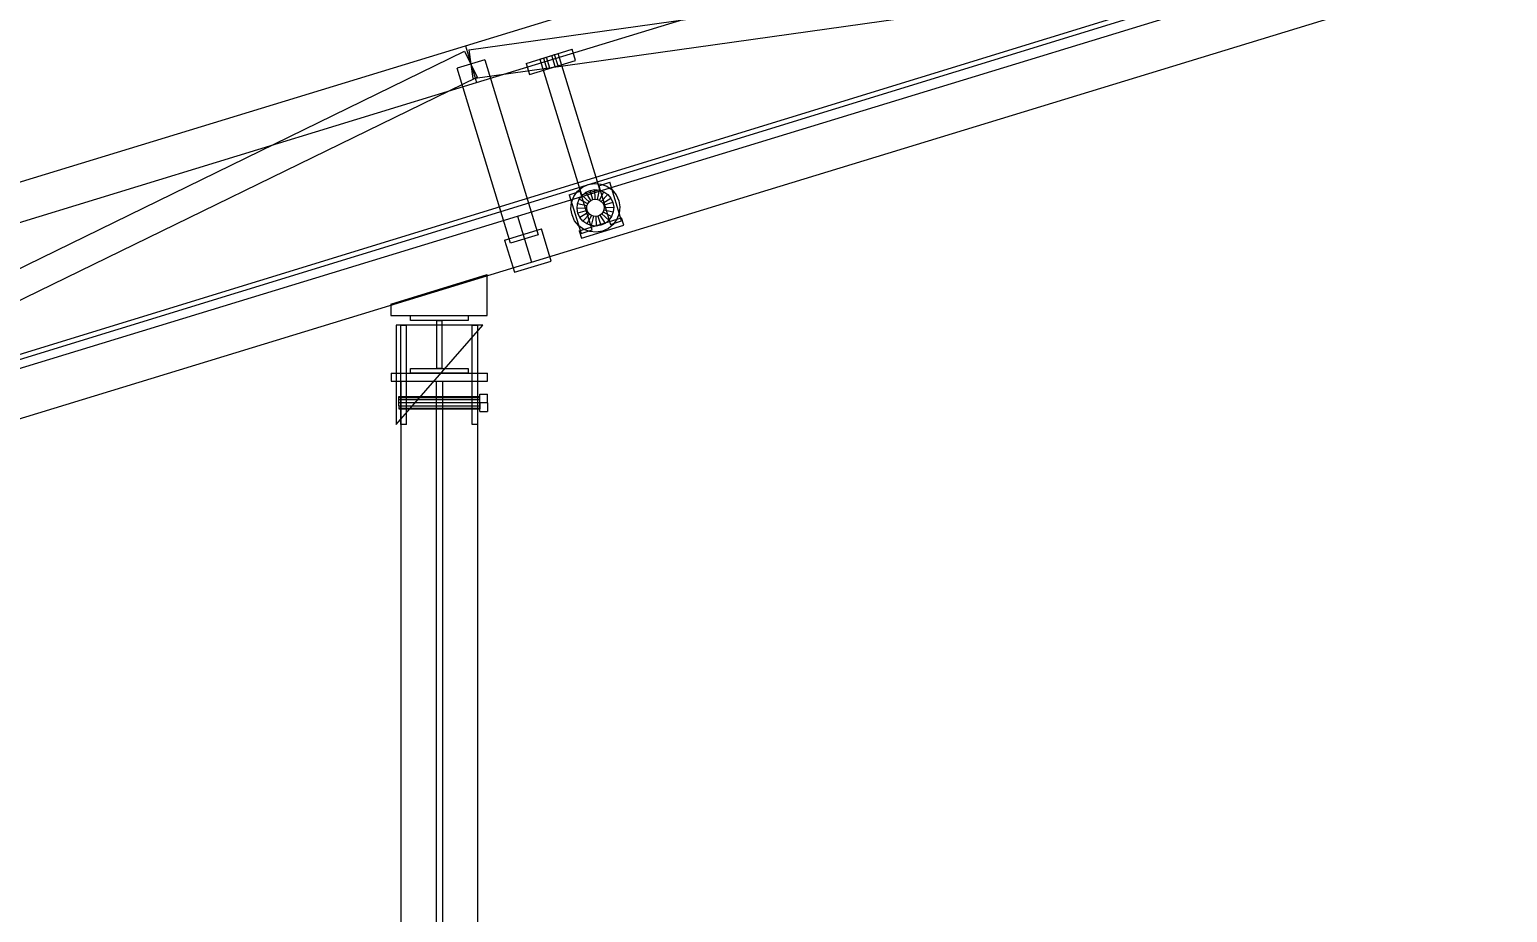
# Model space of a CAD drawing. Header units: millimetres. Extents: x -1970 to 59977, y -65068 to 6837.
# Drawn here: x 21950 to 23485, y 1376 to 2293 of the extents above; entities that cross this region are included whole.
import ezdxf

# ---------------------------------------------------------------- set-up
doc = ezdxf.new("R2010")
doc.units = ezdxf.units.MM
doc.layers.add('COTAS_P', color=1, linetype='Continuous', lineweight=0)
doc.layers.add('lateral_C02', color=7, linetype='Continuous', lineweight=0)
doc.dimstyles.new('R19_100', dxfattribs={"dimtxt": 250, "dimasz": 150, "dimexe": 150, "dimexo": 80, "dimgap": 100, "dimtad": 1, "dimtih": 1, "dimtoh": 1, "dimdsep": 46, "dimcen": 0.09, "dimadec": 0, "dimazin": 0, "dimtfac": 1, "dimtdec": 4, "dimtofl": 0, "dimtmove": 0, "dimatfit": 3, "dimfxl": 1, "dimtolj": 1, "dimtzin": 0, "dimarcsym": 0})

# ---------------------------------------------------------------- blocks, each defined once
blk = doc.blocks.new('*D3')
at = {"layer": 'COTAS_P', "color": 0, "lineweight": -2, "transparency": 16777216}
for p, q in [((25334.8, 3271.6), (25051.3, 4199.2)), ((16158.2, 1324.5), (24951.7, 4011.9)), ((16254.4, 496.5), (15970.9, 1424.2))]:
    blk.add_line(p, q, dxfattribs=at)
at = {"layer": 'COTAS_P', "color": 0, "transparency": 16777216}
for points in [[(24944.4, 4035.8), (24959, 3988), (25095.1, 4055.8)], [(16150.9, 1348.5), (16165.5, 1300.6), (16014.7, 1280.7)]]:
    blk.add_solid(points, dxfattribs=at)
at = {"layer": 'Defpoints', "color": 0, "transparency": 16777216}
for p in [(25095.1, 4055.8), (25358.2, 3195.1), (16277.8, 420)]:
    blk.add_point(p, dxfattribs=at)

msp = doc.modelspace()

# ---------------------------------------------------------------- linework, layer by layer
at = {"layer": 'lateral_C02'}
for p, q in [((16335.427, 232.465), (25411.088, 3023.01)), ((16336.897, 227.686), (25412.557, 3018.231)), ((22402.707, 2276.154), (23550.312, 2626.873)), ((22414.397, 2237.901), (23562.002, 2588.619)), ((22456.776, 2099.232), (23604.381, 2449.95)), ((22406.465, 2271.881), (23609.601, 2440.896)), ((22410.639, 2242.173), (23613.774, 2411.188)), ((22471.389, 2051.415), (23618.994, 2402.133)), ((21255.102, 1925.435), (22402.707, 2276.154)), ((22402.707, 2276.154), (22414.397, 2237.901)), ((22465.827, 2257.8), (22513.644, 2272.414)), ((22517.151, 2260.938), (22513.644, 2272.414)), ((21309.905, 1738.088), (22401.979, 2270.51)), ((22422.897, 2261.411), (22394.207, 2252.643)), ((22401.979, 2270.51), (22415.126, 2243.544)), ((22406.465, 2271.881), (22410.639, 2242.173)), ((22422.897, 2261.411), (22478.428, 2079.707)), ((22465.827, 2257.8), (22469.334, 2246.324)), ((22469.334, 2246.324), (22517.151, 2260.938)), ((22480.172, 2262.184), (22499.299, 2268.03)), ((22480.172, 2262.184), (22523.294, 2121.082)), ((22483.997, 2263.354), (22486.866, 2264.23)), ((22483.997, 2263.354), (22487.505, 2251.877)), ((22486.866, 2264.23), (22492.604, 2265.984)), ((22490.374, 2252.754), (22486.866, 2264.23)), ((22492.604, 2265.984), (22495.473, 2266.861)), ((22496.112, 2254.508), (22492.604, 2265.984)), ((22498.981, 2255.385), (22495.473, 2266.861)), ((22542.421, 2126.928), (22499.299, 2268.03)), ((21323.051, 1711.122), (22415.126, 2243.544)), ((22449.738, 2070.939), (22394.207, 2252.643)), ((22490.374, 2252.754), (22487.505, 2251.877)), ((22490.374, 2252.754), (22496.112, 2254.508)), ((22496.112, 2254.508), (22498.981, 2255.385)), ((21266.793, 1887.182), (22414.397, 2237.901)), ((22541.252, 2130.753), (22552.728, 2134.26)), ((22565.003, 2094.094), (22552.728, 2134.26)), ((22510.649, 2121.4), (22522.125, 2124.908)), ((22510.649, 2121.4), (22522.924, 2081.234)), ((22513.078, 2113.464), (22515.4, 2119.674)), ((22515.4, 2119.674), (22519.252, 2125.072)), ((22519.252, 2125.072), (22524.368, 2129.289)), ((22521.051, 2116.669), (22523.932, 2120.707)), ((22534.4, 2084.741), (22522.125, 2124.908)), ((22523.294, 2121.082), (22542.421, 2126.928)), ((22523.932, 2120.707), (22527.759, 2123.861)), ((22531.245, 2113.886), (22523.932, 2120.707)), ((22524.368, 2129.289), (22530.402, 2132.038)), ((22527.759, 2123.861), (22532.273, 2125.918)), ((22533.058, 2115.38), (22527.759, 2123.861)), ((22530.402, 2132.038), (22536.942, 2133.132)), ((22532.273, 2125.918), (22537.165, 2126.736)), ((22535.196, 2116.354), (22532.273, 2125.918)), ((22536.942, 2133.132), (22543.543, 2132.496)), ((22537.513, 2116.742), (22537.165, 2126.736)), ((22537.165, 2126.736), (22542.102, 2126.26)), ((22539.852, 2116.516), (22542.102, 2126.26)), ((22541.252, 2130.753), (22553.527, 2090.587)), ((22542.052, 2115.693), (22546.748, 2124.522)), ((22542.102, 2126.26), (22546.748, 2124.522)), ((22543.543, 2132.496), (22549.753, 2130.173)), ((22543.965, 2114.329), (22550.786, 2121.641)), ((22546.748, 2124.522), (22550.786, 2121.641)), ((22549.753, 2130.173), (22555.151, 2126.322)), ((22550.786, 2121.641), (22553.94, 2117.814)), ((22555.151, 2126.322), (22559.368, 2121.205)), ((22559.368, 2121.205), (22562.117, 2115.171)), ((22512.441, 2106.864), (22513.078, 2113.464)), ((22513.535, 2100.324), (22512.441, 2106.864)), ((22518.838, 2107.086), (22519.313, 2112.023)), ((22528.831, 2107.434), (22518.838, 2107.086)), ((22519.656, 2102.194), (22518.838, 2107.086)), ((22519.313, 2112.023), (22521.051, 2116.669)), ((22529.057, 2109.773), (22519.313, 2112.023)), ((22529.219, 2105.117), (22519.656, 2102.194)), ((22529.88, 2111.973), (22521.051, 2116.669)), ((22528.831, 2107.434), (22529.057, 2109.773)), ((22529.219, 2105.117), (22528.831, 2107.434)), ((22529.057, 2109.773), (22529.88, 2111.973)), ((22530.193, 2102.979), (22529.219, 2105.117)), ((22529.88, 2111.973), (22531.245, 2113.886)), ((22531.245, 2113.886), (22533.058, 2115.38)), ((22533.058, 2115.38), (22535.196, 2116.354)), ((22535.196, 2116.354), (22537.513, 2116.742)), ((22537.513, 2116.742), (22539.852, 2116.516)), ((22539.852, 2116.516), (22542.052, 2115.693)), ((22542.052, 2115.693), (22543.965, 2114.329)), ((22543.965, 2114.329), (22545.459, 2112.516)), ((22545.772, 2103.521), (22544.408, 2101.608)), ((22545.459, 2112.516), (22553.94, 2117.814)), ((22545.459, 2112.516), (22546.433, 2110.378)), ((22546.595, 2105.722), (22545.772, 2103.521)), ((22545.772, 2103.521), (22554.601, 2098.825)), ((22555.996, 2113.3), (22546.433, 2110.378)), ((22546.433, 2110.378), (22546.821, 2108.06)), ((22546.821, 2108.06), (22546.595, 2105.722)), ((22546.595, 2105.722), (22556.339, 2103.471)), ((22546.821, 2108.06), (22556.815, 2108.408)), ((22553.94, 2117.814), (22555.996, 2113.3)), ((22556.339, 2103.471), (22554.601, 2098.825)), ((22555.996, 2113.3), (22556.815, 2108.408)), ((22556.815, 2108.408), (22556.339, 2103.471)), ((22562.117, 2115.171), (22563.211, 2108.631)), ((22563.211, 2108.631), (22562.574, 2102.031)), ((21309.171, 1748.513), (22456.776, 2099.232)), ((22456.776, 2099.232), (22471.389, 2051.415)), ((22516.284, 2094.29), (22513.535, 2100.324)), ((22520.501, 2089.173), (22516.284, 2094.29)), ((22521.712, 2097.681), (22519.656, 2102.194)), ((22525.899, 2085.322), (22520.501, 2089.173)), ((22521.091, 2083.811), (22565.083, 2097.255)), ((22530.193, 2102.979), (22521.712, 2097.681)), ((22524.867, 2093.853), (22521.712, 2097.681)), ((22523.429, 2076.16), (22567.421, 2089.605)), ((22531.687, 2101.166), (22524.867, 2093.853)), ((22528.904, 2090.972), (22524.867, 2093.853)), ((22533.6, 2099.801), (22528.904, 2090.972)), ((22533.55, 2089.235), (22528.904, 2090.972)), ((22531.687, 2101.166), (22530.193, 2102.979)), ((22533.6, 2099.801), (22531.687, 2101.166)), ((22535.8, 2098.978), (22533.55, 2089.235)), ((22538.487, 2088.759), (22533.55, 2089.235)), ((22535.8, 2098.978), (22533.6, 2099.801)), ((22538.139, 2098.753), (22535.8, 2098.978)), ((22540.456, 2099.14), (22538.139, 2098.753)), ((22538.139, 2098.753), (22538.487, 2088.759)), ((22543.379, 2089.577), (22538.487, 2088.759)), ((22542.594, 2100.114), (22540.456, 2099.14)), ((22540.456, 2099.14), (22543.379, 2089.577)), ((22544.408, 2101.608), (22542.594, 2100.114)), ((22542.594, 2100.114), (22547.893, 2091.633)), ((22547.893, 2091.633), (22543.379, 2089.577)), ((22544.408, 2101.608), (22551.72, 2094.788)), ((22551.72, 2094.788), (22547.893, 2091.633)), ((22556.4, 2090.422), (22551.284, 2086.205)), ((22554.601, 2098.825), (22551.72, 2094.788)), ((22553.527, 2090.587), (22565.003, 2094.094)), ((22560.252, 2095.82), (22556.4, 2090.422)), ((22562.574, 2102.031), (22560.252, 2095.82)), ((22567.421, 2089.605), (22565.083, 2097.255)), ((22443.495, 2074.26), (22481.748, 2085.95)), ((22443.495, 2074.26), (22453.724, 2040.788)), ((22478.428, 2079.707), (22449.738, 2070.939)), ((22491.977, 2052.478), (22481.748, 2085.95)), ((22521.091, 2083.811), (22523.429, 2076.16)), ((22522.924, 2081.234), (22534.4, 2084.741)), ((22532.11, 2082.999), (22525.899, 2085.322)), ((22538.71, 2082.363), (22532.11, 2082.999)), ((22545.25, 2083.456), (22538.71, 2082.363)), ((22551.284, 2086.205), (22545.25, 2083.456)), ((21323.785, 1700.696), (22471.389, 2051.415)), ((22453.724, 2040.788), (22491.977, 2052.478)), ((22325.463, 2007.864), (22425.463, 2038.425)), ((22425.463, 1995.864), (22425.463, 2038.425)), ((22325.463, 2007.864), (22325.463, 1995.864)), ((22325.463, 1995.864), (22425.463, 1995.864)), ((22330.756, 1882.864), (22420.756, 1985.864)), ((22420.756, 1985.864), (22330.756, 1985.864)), ((22330.756, 1985.864), (22330.756, 1882.864)), ((22335.756, 1882.864), (22335.756, 1985.864)), ((22335.756, 1985.864), (22341.756, 1985.864)), ((22341.756, 1882.864), (22341.756, 1985.864)), ((22345.756, 1990.864), (22345.756, 1995.864)), ((22345.756, 1995.864), (22405.756, 1995.864)), ((22405.756, 1990.864), (22345.756, 1990.864)), ((22373.256, 1940.864), (22373.256, 1990.864)), ((22373.256, 1990.864), (22378.256, 1990.864)), ((22378.256, 1990.864), (22378.256, 1940.864)), ((22405.756, 1995.864), (22405.756, 1990.864)), ((22409.756, 1882.864), (22409.756, 1985.864)), ((22409.756, 1985.864), (22415.756, 1985.864)), ((22415.756, 1882.864), (22415.756, 1985.864)), ((22325.756, 1935.864), (22425.756, 1935.864)), ((22325.756, 1935.864), (22325.756, 1927.864)), ((22345.756, 1935.864), (22345.756, 1940.864)), ((22345.756, 1940.864), (22405.756, 1940.864)), ((22405.756, 1935.864), (22345.756, 1935.864)), ((22378.256, 1940.864), (22373.256, 1940.864)), ((22405.756, 1940.864), (22405.756, 1935.864)), ((22425.756, 1927.864), (22425.756, 1935.864)), ((22325.756, 1927.864), (22425.756, 1927.864)), ((22335.756, 1927.864), (22415.756, 1927.864)), ((22335.756, 1927.864), (22335.756, 25)), ((22372.256, 1927.864), (22379.256, 1927.864)), ((22372.256, 1927.864), (22372.256, 25)), ((22379.256, 25), (22379.256, 1927.864)), ((22415.756, 25), (22415.756, 1927.864)), ((22333.756, 1910.907), (22333.756, 1911.764)), ((22333.756, 1911.764), (22417.756, 1911.764)), ((22333.756, 1908.564), (22333.756, 1910.907)), ((22333.756, 1910.907), (22417.756, 1910.907)), ((22333.756, 1905.364), (22333.756, 1908.564)), ((22333.756, 1908.564), (22417.756, 1908.564)), ((22333.756, 1902.164), (22333.756, 1905.364)), ((22417.756, 1905.364), (22333.756, 1905.364)), ((22417.756, 1905.364), (22417.756, 1914.371)), ((22417.756, 1914.371), (22425.756, 1914.371)), ((22417.756, 1910.907), (22417.756, 1911.764)), ((22417.756, 1908.564), (22417.756, 1910.907)), ((22417.756, 1905.364), (22417.756, 1908.564)), ((22417.756, 1905.364), (22417.756, 1902.164)), ((22417.756, 1896.357), (22417.756, 1905.364)), ((22425.756, 1905.364), (22417.756, 1905.364)), ((22425.756, 1905.364), (22425.756, 1914.371)), ((22425.756, 1905.364), (22425.756, 1896.357)), ((22333.756, 1902.164), (22333.756, 1899.822)), ((22333.756, 1902.164), (22417.756, 1902.164)), ((22333.756, 1899.822), (22333.756, 1898.964)), ((22333.756, 1899.822), (22417.756, 1899.822)), ((22333.756, 1898.964), (22417.756, 1898.964)), ((22417.756, 1902.164), (22417.756, 1899.822)), ((22417.756, 1899.822), (22417.756, 1898.964)), ((22417.756, 1896.357), (22425.756, 1896.357)), ((22341.756, 1882.864), (22335.756, 1882.864)), ((22415.756, 1882.864), (22409.756, 1882.864))]:
    msp.add_line(p, q, dxfattribs=at)

# ---------------------------------------------------------------- dimensions: what is measured, and where the dimension line sits
at = {"layer": 'COTAS_P'}
dim = msp.add_aligned_dim(p1=(16277.765, 420), p2=(25358.187, 3195.061), distance=900, text='<> P', dimstyle='R19_100', dxfattribs=at)
dim.commit()
dim.dimension.update_dxf_attribs({"geometry": '*D3', "text_midpoint": (20554.937, 2668.234)})

doc.saveas('drawing.dxf')
